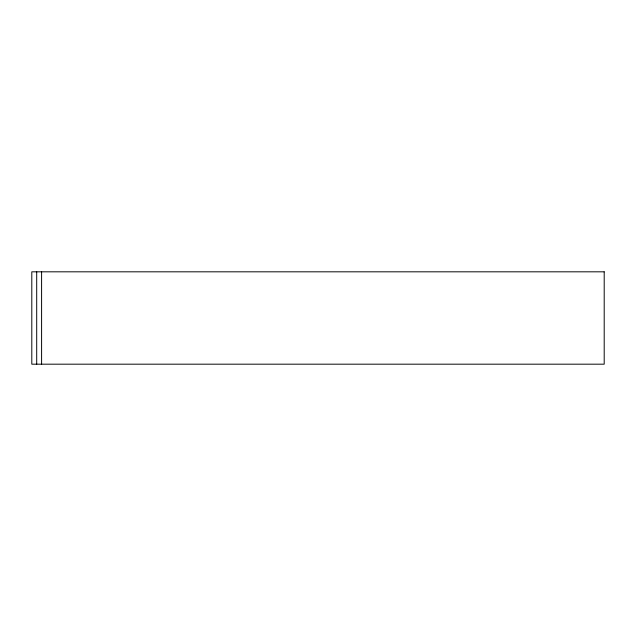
<?xml version="1.0" encoding="UTF-8"?>
<svg xmlns="http://www.w3.org/2000/svg" width="636" height="636" viewBox="0 0 636 636"><rect width="100%" height="100%" fill="white"/><g stroke="black" fill="none" stroke-linecap="round" stroke-linejoin="round"><path stroke-width="0.95" d="M41.594 271.818L41.594 364.182M36.697 271.818L36.697 364.182M604.2 271.818L31.8 271.818L31.8 364.182L604.2 364.182L604.2 271.818"/></g></svg>
